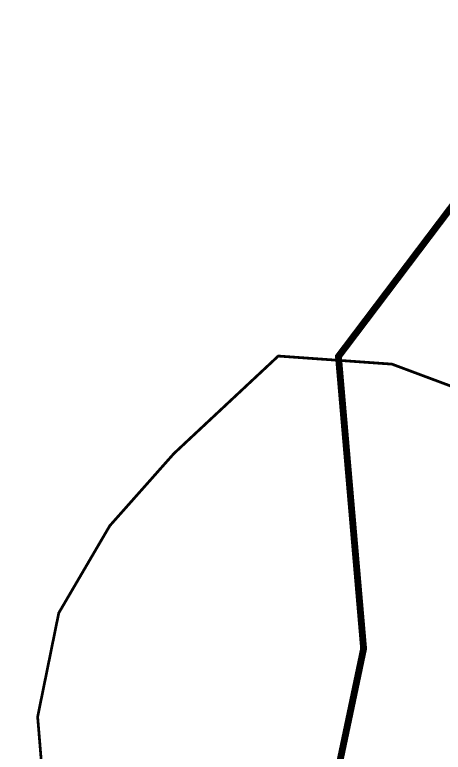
# Model space of a CAD drawing. Header units: metres. Extents: x 561401 to 594056, y 8460144 to 8508504.
# Drawn here: x 572269.8 to 572301, y 8462874.2 to 8462927.9 of the extents above; entities that cross this region are included whole.
import ezdxf

# ---------------------------------------------------------------- set-up
doc = ezdxf.new("R2010")
doc.units = ezdxf.units.M
doc.layers.add('1.1. DERECHO DE VIA', color=230, linetype='Continuous')
doc.layers.add('1.2. AFECTADOS BASE GRAFICA ESTATAL NO INSCRITO', color=30, linetype='Continuous')

msp = doc.modelspace()

# ---------------------------------------------------------------- linework, layer by layer
at = {"layer": '1.1. DERECHO DE VIA', "color": 230, "linetype": 'Continuous', "lineweight": 40, "ltscale": 0.2, "const_width": 0.5}
msp.add_lwpolyline([(572206.735, 8462754.584), (572219.687, 8462769.837), (572234.894, 8462782.815), (572250.498, 8462795.325), (572264.365, 8462809.464), (572274.501, 8462826.626), (572282.865, 8462844.794), (572291.228, 8462862.961), (572295.19, 8462881.779), (572293.358, 8462903.047), (572305.055, 8462918.51), (572313.638, 8462935.902), (572318.241, 8462955.365), (572322.845, 8462974.828), (572327.449, 8462994.291)], dxfattribs=at)
at = {"layer": '1.2. AFECTADOS BASE GRAFICA ESTATAL NO INSCRITO', "color": 64, "linetype": 'Continuous', "lineweight": -3, "const_width": 0.2}
msp.add_lwpolyline([(572325.183, 8462928.207), (572324.332, 8462926.168), (572323.55, 8462923.027), (572322.806, 8462920.038), (572316.361, 8462887.989), (572308.79, 8462885.14), (572306.305, 8462890.268), (572304.133, 8462894.79), (572302.594, 8462900.497), (572297.254, 8462902.487), (572288.973, 8462903.075), (572281.371, 8462895.976), (572276.704, 8462890.721), (572272.989, 8462884.374), (572271.45, 8462876.815), (572271.948, 8462870.801)], dxfattribs=at)

doc.saveas('drawing.dxf')
